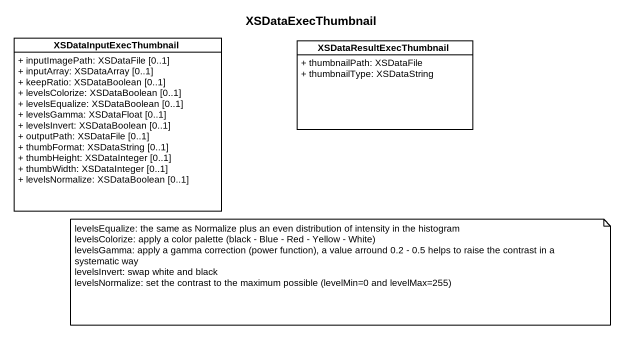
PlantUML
@startuml
title XSDataExecThumbnail
hide circle
hide empty members
skinparam classAttributeIconSize 0
class XSDataInputExecThumbnail {
  + inputImagePath: XSDataFile [0..1]
  + inputArray: XSDataArray [0..1]
  + keepRatio: XSDataBoolean [0..1]
  + levelsColorize: XSDataBoolean [0..1]
  + levelsEqualize: XSDataBoolean [0..1]
  + levelsGamma: XSDataFloat [0..1]
  + levelsInvert: XSDataBoolean [0..1]
  + outputPath: XSDataFile [0..1]
  + thumbFormat: XSDataString [0..1]
  + thumbHeight: XSDataInteger [0..1]
  + thumbWidth: XSDataInteger [0..1]
  + levelsNormalize: XSDataBoolean [0..1]
}
class XSDataResultExecThumbnail {
  + thumbnailPath: XSDataFile
  + thumbnailType: XSDataString
}
note as N1
  levelsEqualize: the same as Normalize plus an even distribution of intensity in the histogram
  levelsColorize: apply a color palette (black - Blue - Red - Yellow - White)
  levelsGamma: apply a gamma correction (power function), a value arround 0.2 - 0.5 helps to raise the contrast in a systematic way
  levelsInvert: swap white and black
  levelsNormalize: set the contrast to the maximum possible (levelMin=0 and levelMax=255)
end note
@enduml
